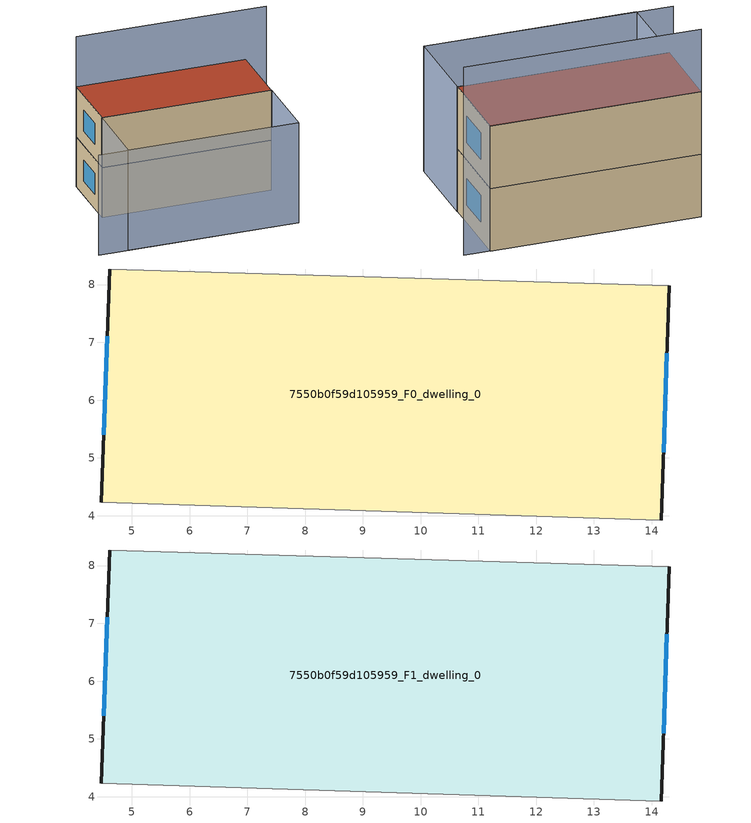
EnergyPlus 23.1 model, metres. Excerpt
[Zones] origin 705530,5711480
7550b0f59d105959_F0_dwelling_0
 floor ground (EU_floor_Construction): 14.31,7.98 14.17,3.92 4.47,4.23 4.61,8.27 z0
 wall outside (EU_wall_Construction): 14.17,3.92 14.31,7.98 / 4.61,8.27 4.47,4.23 z0:3
 wall adiabatic (EU_wall_Construction): 14.31,7.98 4.61,8.27 / 4.47,4.23 14.17,3.92 z0:3
 window (EU_Window_Construction): 14.21,5.1 14.27,6.81 / 4.57,7.1 4.51,5.4 z0.87:2.13
7550b0f59d105959_F1_dwelling_0
 floor to 7550b0f59d105959_F0_dwelling_0 (EU_floor_Construction): 14.3,7.98 14.17,3.92 4.47,4.23 4.61,8.27 z3
 wall outside (EU_wall_Construction): 14.17,3.92 14.31,7.98 / 4.61,8.27 4.47,4.23 z3:6
 wall adiabatic (EU_wall_Construction): 14.31,7.98 4.61,8.27 / 4.47,4.23 14.17,3.92 z3:6
 window (EU_Window_Construction): 14.21,5.1 14.27,6.81 / 4.57,7.1 4.51,5.4 z3.87:5.13
 roof outside (EU_roof_Construction): 14.17,3.92 14.31,7.98 4.61,8.27 4.47,4.23 z6
shading: 2.63,0.12 14.06,-0.28 / 14.06,-0.28 4.31,0.04 / 4.31,0.04 4.45,4.24 / 4.45,4.24 14.19,3.92 / 14.19,3.92 14.06,-0.28 z0:6; 15.49,7.91 4.62,8.27 z0:9
[Building]
EU S2 Campaign: North Axis=0; Terrain=City; Solar Distribution=FullExterior
[Site:Location]
London: Latitude=51.5; Longitude=-0.5; Time Zone=0; Elevation=25
[SizingPeriod:WeatherFileDays]
AnnualSizingPeriod: Begin Month=1; Begin Day of Month=1; End Month=12; End Day of Month=31; Day of Week for Start Day=Monday; Use Weather File Daylight Saving Period=No; Use Weather File Rain and Snow Indicators=No
[MATERIAL]
EU_InternalMass_Material: Roughness=MediumRough; Thickness=0.1; Conductivity=1; Density=1800; Specific Heat=900; Thermal Absorptance=0.9; Solar Absorptance=0.7; Visible Absorptance=0.7
[MATERIAL:NOMASS] Roughness=MediumRough; Thermal Absorptance=0.9; Solar Absorptance=0.7; Visible Absorptance=0.7
Name | Thermal Resistance
EU_wall_NoMass | 0.724719
EU_roof_NoMass | 2.98947
EU_floor_NoMass | 2.39157
[WINDOWMATERIAL:SIMPLEGLAZINGSYSTEM]
EU_Window_SimpleGlazing: UFactor=2.63425; Solar Heat Gain Coefficient=0.76; Visible Transmittance=0.76
[CONSTRUCTION]
EU_wall_Construction: EU_wall_NoMass
EU_roof_Construction: EU_roof_NoMass
EU_floor_Construction: EU_floor_NoMass
EU_Window_Construction: EU_Window_SimpleGlazing
EU_InternalMass_Construction: EU_InternalMass_Material
[ZONE] Type=1; Multiplier=1; Ceiling Height=autocalculate; Volume=117.847; Floor Area=autocalculate; Part of Total Floor Area=Yes
7550b0f59d105959_F0_dwelling_0; 7550b0f59d105959_F1_dwelling_0
[INTERNALMASS] Construction=EU_InternalMass_Construction; Surface Area=39.2824
Name | Zone or ZoneList
7550b0f59d105959_F0_dwelling_0_EU_InternalMass | 7550b0f59d105959_F0_dwelling_0
7550b0f59d105959_F1_dwelling_0_EU_InternalMass | 7550b0f59d105959_F1_dwelling_0
[OTHEREQUIPMENT] Fuel Type=Electricity; Design Level Calculation Method=Watts/Area; Power per Zone Floor Area=1; Fraction Latent=0; Fraction Radiant=0; Fraction Lost=0; Carbon Dioxide Generation Rate=0; EndUse Subcategory=EU_Step8_InternalGains
Name | Zone or ZoneList or Space or SpaceList | Schedule
EU_Step8_InternalGain_7550b0f59d105959_F0_dwelling_0_f000 | 7550b0f59d105959_F0_dwelling_0 | EU_Step8_GainSchedule_7550b0f59d105959_F0_dwelling_0_f000
EU_Step8_InternalGain_7550b0f59d105959_F1_dwelling_0_f000 | 7550b0f59d105959_F1_dwelling_0 | EU_Step8_GainSchedule_7550b0f59d105959_F1_dwelling_0_f000
[ZONEVENTILATION:DESIGNFLOWRATE] Schedule=EU_AlwaysOn; Design Flow Rate Calculation Method=AirChanges/Hour; Air Changes per Hour=0.418135; Ventilation Type=Natural; Fan Pressure Rise=0; Fan Total Efficiency=1; Constant Term Coefficient=1; Temperature Term Coefficient=0; Velocity Term Coefficient=0; Velocity Squared Term Coefficient=0; Minimum Indoor Temperature=-100; Maximum Indoor Temperature=100; Delta Temperature=-100; Minimum Outdoor Temperature=-100; Maximum Outdoor Temperature=100; Maximum Wind Speed=40
Name | Zone or ZoneList or Space or SpaceList
EU_ConstantAir_7550b0f59d105959_F0_dwelling_0 | 7550b0f59d105959_F0_dwelling_0
EU_ConstantAir_7550b0f59d105959_F1_dwelling_0 | 7550b0f59d105959_F1_dwelling_0
[HVACTEMPLATE:THERMOSTAT] Constant Heating Setpoint=20; Constant Cooling Setpoint=50
EU_HeatOnly_7550b0f59d105959_F0_dwelling_0; EU_HeatOnly_7550b0f59d105959_F1_dwelling_0
[HVACTEMPLATE:ZONE:IDEALLOADSAIRSYSTEM] System Availability Schedule=EU_AlwaysOn; Maximum Heating Supply Air Temperature=50; Minimum Cooling Supply Air Temperature=13; Maximum Heating Supply Air Humidity Ratio=0.0156; Minimum Cooling Supply Air Humidity Ratio=0.0077; Heating Limit=NoLimit; Cooling Limit=NoLimit; Heating Availability Schedule=EU_AlwaysOn; Cooling Availability Schedule=EU_CoolingOff; Dehumidification Control Type=ConstantSensibleHeatRatio; Cooling Sensible Heat Ratio=0.7; Dehumidification Setpoint=60; Humidification Control Type=None; Humidification Setpoint=30; Outdoor Air Method=None; Outdoor Air Flow Rate per Person=0.00944; Outdoor Air Flow Rate per Zone Floor Area=0; Outdoor Air Flow Rate per Zone=0; Demand Controlled Ventilation Type=None; Outdoor Air Economizer Type=NoEconomizer; Heat Recovery Type=None; Sensible Heat Recovery Effectiveness=0.7; Latent Heat Recovery Effectiveness=0.65
Name | Template Thermostat
7550b0f59d105959_F0_dwelling_0 | EU_HeatOnly_7550b0f59d105959_F0_dwelling_0
7550b0f59d105959_F1_dwelling_0 | EU_HeatOnly_7550b0f59d105959_F1_dwelling_0
[SIZING:ZONE] Zone Cooling Design Supply Air Temperature Input Method=SupplyAirTemperature; Zone Cooling Design Supply Air Temperature=13; Zone Heating Design Supply Air Temperature Input Method=SupplyAirTemperature; Zone Heating Design Supply Air Temperature=50; Zone Cooling Design Supply Air Humidity Ratio=0.008; Zone Heating Design Supply Air Humidity Ratio=0.008; Cooling Design Air Flow Method=DesignDay; Cooling Design Air Flow Rate=0; Cooling Minimum Air Flow per Zone Floor Area=0.000762; Cooling Minimum Air Flow=0; Cooling Minimum Air Flow Fraction=0.2; Heating Design Air Flow Method=DesignDay; Heating Design Air Flow Rate=0; Heating Maximum Air Flow per Zone Floor Area=0.002032; Heating Maximum Air Flow=0.141576; Heating Maximum Air Flow Fraction=0.3; Account for Dedicated Outdoor Air System=No; Dedicated Outdoor Air System Control Strategy=NeutralSupplyAir; Dedicated Outdoor Air Low Setpoint Temperature for Design=autosize; Dedicated Outdoor Air High Setpoint Temperature for Design=autosize; Zone Load Sizing Method=Sensible Load Only No Latent Load; Zone Latent Cooling Design Supply Air Humidity Ratio Input Method=HumidityRatioDifference; Zone Cooling Design Supply Air Humidity Ratio Difference=0.005; Zone Latent Heating Design Supply Air Humidity Ratio Input Method=HumidityRatioDifference; Zone Humidification Design Supply Air Humidity Ratio Difference=0.005
7550b0f59d105959_F0_dwelling_0; 7550b0f59d105959_F1_dwelling_0
[SCHEDULE:CONSTANT]
Name | Hourly Value
EU_AlwaysOn | 1
EU_CoolingOff | 0
[SCHEDULE:FILE] Column Number=1; Rows to Skip at Top=0; Number of Hours of Data=8760; Column Separator=Comma; Interpolate to Timestep=No; Minutes per Item=60; Adjust Schedule for Daylight Savings=Yes
Name | File
EU_Step8_GainSchedule_7550b0f59d105959_F0_dwelling_0_f000 | ../../schedules/7550b0f59d105959/7550b0f59d105959_F0_dwelling_0_f000_gain.csv
EU_Step8_GainSchedule_7550b0f59d105959_F1_dwelling_0_f000 | ../../schedules/7550b0f59d105959/7550b0f59d105959_F1_dwelling_0_f000_gain.csv
